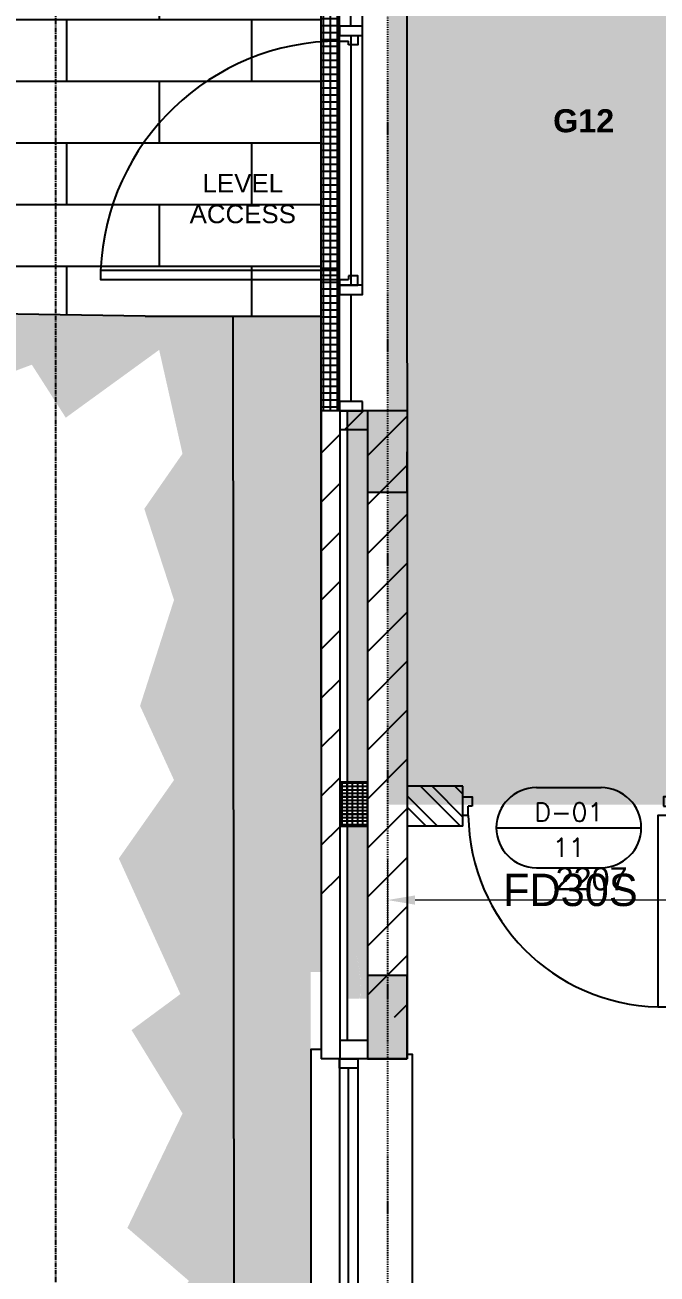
# Model space of a CAD drawing. Header units: inches. Extents: x -48459 to 205009, y 10398 to 54474.
# Drawn here: x 7274 to 10690, y 17215 to 23970 of the extents above; entities that cross this region are included whole.
import ezdxf
from ezdxf.enums import TextEntityAlignment as Align

# ---------------------------------------------------------------- set-up
doc = ezdxf.new("R2010")
doc.units = ezdxf.units.IN
doc.header["$MEASUREMENT"] = 0
doc.linetypes.add('CENTERX2', pattern=[4, 2.5, -0.5, 0.5, -0.5])
doc.linetypes.add('DASHDOT2', pattern=[0.5, 0.25, -0.125, 0, -0.125])
for name, color, linetype in [('AR-DOOR', 8, 'Continuous'), ('AR-ELEV-5', 8, 'Continuous'), ('AR-GRID-LINE', 8, 'DASHDOT2'), ('AR-Hat', 8, 'Continuous'), ('AR-HATCH', 8, 'Continuous'), ('AR-INSULATION', 8, 'Continuous'), ('AR-RAINWATER', 8, 'Continuous'), ('AR-ROOM-TEXT', 8, 'Continuous'), ('AR-SECTION-LINE', 5, 'Continuous'), ('AR-Symb', 4, 'Continuous'), ('AR-WALL-EXT', 4, 'Continuous'), ('AR-WIND-FRAM', 4, 'Continuous'), ('AR-WIND-SILL', 8, 'Continuous'), ('ARQ-Pavment HATCH', 9, 'Continuous')]:
    doc.layers.add(name, color=color, linetype=linetype)
doc.layers.add('AR-GRAVEL', color=252, linetype='Continuous', true_color=0x696969)
doc.layers.add('AR-POPUP-DIMS', color=1, linetype='Continuous', true_color=0xff0000)
doc.layers.add('FD30', color=1, linetype='Continuous', lineweight=5)
doc.styles.add('GILLS', font='GIL_____.TTF')
doc.styles.add('MS_1.100_5.0mm', font='arial.ttf', dxfattribs={"height": 500})
doc.styles.add('MS_1.50_2.5mm', font='arial.ttf', dxfattribs={"height": 125})
doc.styles.add('roman S', font='romans.shx')
doc.dimstyles.new('MS_1.50_2.5mm', dxfattribs={"dimtxt": 125, "dimasz": 150, "dimexe": 150, "dimexo": 100, "dimgap": 50, "dimtad": 1, "dimtoh": 1, "dimdec": 0, "dimdsep": 46, "dimtxsty": 'MS_1.50_2.5mm', "dimcen": 150, "dimclre": 256, "dimclrt": 4, "dimadec": 0, "dimazin": 0, "dimtfac": 1, "dimtdec": 0, "dimtix": 1, "dimtmove": 2, "dimatfit": 2, "dimfxl": 1, "dimlwd": 18, "dimlwe": 18, "dimarcsym": 0})

# ---------------------------------------------------------------- blocks, each defined once
blk = doc.blocks.new('Door1135')
for p, q in [((30, 100), (30, 50)), ((1105, 100), (1105, 50)), ((50, 50), (30, 50)), ((1085, 50), (1105, 50))]:
    blk.add_line(p, q)
blk.add_lwpolyline([(30, 100), (80, 100), (80.00000000000006, 1135), (30.00000000000006, 1135)], close=True)
for points in [[(30, 100), (0, 100), (0, 0), (50, 0), (50, 50)], [(1105, 100), (1135, 100), (1135, 0), (1085, 0), (1085, 50)]]:
    blk.add_lwpolyline(points)
blk.add_arc((55.83812895891367, 86.02326780955218), 1049.254964576845, 0.7632381806652232, 88.68049648474195)
blk = doc.blocks.new('door tag')
at = {"linetype": 'Continuous'}
for p, q in [((4.000000000000003, 4.330127018922191), (11, 4.330127018922191)), ((-0.3301270189221883, 0), (15.33012701892219, 0)), ((4.000000000000003, -4.330127018922191), (11, -4.330127018922191))]:
    blk.add_line(p, q, dxfattribs=at)
for centre, start, end in [((4.000000000000003, 0), 90, 270), ((11, 0), 270, 90)]:
    blk.add_arc(centre, 4.330127018922191, start, end, dxfattribs=at)
at = {"style": 'roman S'}
for tag, p in [('D-000', (7.500000000000003, 0.6866556023969324)), ('0000', (7.500000000000002, -3.146426747263858))]:
    blk.add_attdef(tag, text='', height=2, dxfattribs=at).set_placement(p, align=Align.CENTER)
blk = doc.blocks.new('1350 DOOR')
for p, q in [((30, 100), (30, 50)), ((1320, 100), (1320, 50)), ((50, 50), (30, 50)), ((1300, 50), (1320, 50))]:
    blk.add_line(p, q)
blk.add_lwpolyline([(30, 100), (80, 100), (80.00000000000006, 1390), (30.00000000000005, 1390)], close=True)
for points in [[(30, 100), (0, 100), (0, 0), (50, 0), (50, 50)], [(1320, 100), (1350, 100), (1350, 0), (1300, 0), (1300, 50)]]:
    blk.add_lwpolyline(points)
blk.add_arc((28.26415018981969, 99.30042343827614), 1291.736039248032, 0.03103016806414968, 87.70460928167319)
blk = doc.blocks.new('*D399')
at = {"layer": 'AR-POPUP-DIMS', "lineweight": 18, "transparency": 16777216}
for p, q in [((9232.467706482747, 19460.86866496773), (9232.467706482747, 19087.5510719493)), ((11439.59110215027, 19460.86866496773), (11439.59110215027, 19087.5510719493))]:
    blk.add_line(p, q, dxfattribs=at)
at = {"layer": 'AR-POPUP-DIMS', "color": 0, "lineweight": 18, "transparency": 16777216}
blk.add_line((11289.59110215027, 19237.5510719493), (9382.467706482747, 19237.5510719493), dxfattribs=at)
at = {"layer": 'AR-POPUP-DIMS', "color": 0, "transparency": 16777216}
for points in [[(9382.467706482747, 19262.5510719493), (9382.467706482747, 19212.5510719493), (9232.467706482747, 19237.5510719493)], [(11289.59110215027, 19262.5510719493), (11289.59110215027, 19212.5510719493), (11439.59110215027, 19237.5510719493)]]:
    blk.add_solid(points, dxfattribs=at)
at = {"layer": 'Defpoints', "color": 0, "transparency": 16777216}
for p in [(9232.467706482747, 19560.86866496773), (11439.59110215027, 19560.86866496773), (9232.467706482747, 19237.5510719493)]:
    blk.add_point(p, dxfattribs=at)
at = {"layer": 'AR-POPUP-DIMS', "color": 4, "transparency": 16777216, "insert": (10336.02940431651, 19351.37269541451), "char_height": 125, "attachment_point": 5, "style": 'MS_1.50_2.5mm'}
blk.add_mtext('2207', dxfattribs=at)

msp = doc.modelspace()

# ---------------------------------------------------------------- hatches: boundary and pattern name
at = {"layer": 'AR-GRAVEL', "transparency": 33554559}
h = msp.add_hatch(dxfattribs=at)
h.set_pattern_fill('DOTS', color=8, scale=400)
h.set_pattern_definition([(0, (0, 32667.43546584621), (12.5, 25), [0, -25])])
edge = h.paths.add_edge_path()
edge.add_line((15856.40689929176, 18763.80440922348), (15899.31151916982, 18763.80440922349))
edge.add_arc((15899.31151916982, 18767.00440922347), 3.199999999982538, 270, 360)
edge.add_line((15902.5115191698, 18767.00440922347), (15902.5115191698, 17230.77803804827))
edge.add_arc((15899.31151916981, 17230.77803804827), 3.199999999984357, 3.256887993834562e-11, 89.99999999996743)
edge.add_line((15899.31151916982, 17233.97803804826), (15804.49549489137, 17233.97803804828))
edge.add_line((15804.49549489137, 17233.97803804828), (15804.49516572974, 16448.89122363587))
edge.add_line((15804.49516572974, 16448.89122363587), (15854.49420918863, 16448.89122363587))
edge.add_line((15854.49420918863, 16448.89122363587), (15854.49420918863, 15148.89122363587))
edge.add_line((15854.49420918863, 15148.89122363587), (15805.62329246185, 15148.89122363587))
edge.add_line((15805.62329246185, 15148.89122363587), (15806.24541144843, 14167.43508685939))
edge.add_line((15806.24541144843, 14167.43508685939), (15019.12623682887, 14167.43508685938))
edge.add_line((15019.12623682887, 14167.43508685938), (9660.521209257648, 14167.43508685934))
edge.add_line((9660.521209257648, 14167.43508685934), (8875.495162140654, 14167.65890004976))
edge.add_line((8875.495162140654, 14167.65890004976), (8874.514996840377, 14467.48814801358))
edge.add_line((8874.514996840377, 14467.48814801358), (8474.474003499563, 14467.04416422938))
edge.add_line((8474.474003499563, 14467.04416422938), (8474.474003499563, 13767.43508685932))
edge.add_line((8474.474003499563, 13767.43508685932), (16254.50091056412, 13767.43508685933))
edge.add_line((16254.50091056412, 13767.43508685933), (16254.59430588027, 32667.43774099115))
edge.add_line((16254.59430588027, 32667.43774099115), (15804.50196564336, 32667.43546584796))
edge.add_line((15804.50196564336, 32667.43546584796), (15804.50170255291, 32039.93571081694))
edge.add_line((15804.50170255291, 32039.93571081694), (15803.79362779124, 32039.92297894672))
edge.add_line((15803.79362779124, 32039.92297894672), (15803.79362779124, 31339.92297894672))
edge.add_line((15803.79362779124, 31339.92297894672), (15804.50140906543, 31339.93571081694))
edge.add_line((15804.50140906543, 31339.93571081694), (15804.50040596708, 28947.43546585034))
edge.add_line((15804.50040596708, 28947.43546585034), (15854.13808950978, 28947.43546585034))
edge.add_line((15854.13808950978, 28947.43546585034), (15854.13808950978, 28862.34865143795))
edge.add_line((15854.13808950978, 28862.34865143795), (15899.31151916981, 28862.34865143796))
edge.add_arc((15899.31151916981, 28865.54865143794), 3.199999999980719, 270.0000000000326, 360.0000000000163)
edge.add_line((15902.5115191698, 28865.54865143794), (15902.5115191698, 27329.32228026274))
edge.add_arc((15899.31151916981, 27329.32228026274), 3.199999999987995, 3.25688799383086e-11, 89.9999999999023)
edge.add_line((15899.31151916982, 27332.52228026272), (15854.13808950978, 27332.52228026274))
edge.add_line((15854.13808950978, 27332.52228026274), (15854.13808950978, 27247.43546585034))
edge.add_line((15854.13808950978, 27247.43546585034), (15804.4996932118, 27247.43546585034))
edge.add_line((15804.4996932118, 27247.43546585034), (15804.49900770892, 25612.43546585005))
edge.add_line((15804.49900770892, 25612.43546585005), (15854.49679007778, 25612.43546585005))
edge.add_line((15854.49679007778, 25612.43546585005), (15854.49679007778, 25527.34865143766))
edge.add_line((15854.49679007778, 25527.34865143766), (15899.56852835529, 25527.34865143767))
edge.add_arc((15899.56852835527, 25530.54865143766), 3.199999999992542, 270.000000000228, 359.9999999998371)
edge.add_line((15902.76852835527, 25530.54865143765), (15902.76852835527, 23994.32228026245))
edge.add_arc((15899.56852835528, 23994.32228026245), 3.199999999986176, 0, 89.99999999993486)
edge.add_line((15899.56852835529, 23997.52228026243), (15854.49679007778, 23997.52228026245))
edge.add_line((15854.49679007778, 23997.52228026245), (15854.49679007778, 23912.43546585005))
edge.add_line((15854.49679007778, 23912.43546585005), (15804.49829495363, 23912.43546585005))
edge.add_line((15804.49829495363, 23912.43546585005), (15804.49760632486, 22269.9798765583))
edge.add_line((15804.49760632486, 22269.9798765583), (15854.47876786217, 22269.9798765583))
edge.add_line((15854.47876786217, 22269.9798765583), (15854.47876786217, 22184.89306214596))
edge.add_line((15854.47876786217, 22184.89306214596), (15899.2397847477, 22184.89306214597))
edge.add_arc((15899.2397847477, 22188.09306214596), 3.199999999982538, 270, 360)
edge.add_line((15902.43978474768, 22188.09306214596), (15902.43978474768, 20651.86669097075))
edge.add_arc((15899.23978474769, 20651.86669097075), 3.199999999986176, 0, 89.99999999993486)
edge.add_line((15899.2397847477, 20655.06669097074), (15854.47876786216, 20655.06669097075))
edge.add_line((15854.47876786216, 20655.06669097075), (15854.47876786216, 20569.9798765583))
edge.add_line((15854.47876786216, 20569.9798765583), (15804.49689356958, 20569.9798765583))
edge.add_line((15804.49689356958, 20569.9798765583), (15804.49617197249, 18848.89122363867))
edge.add_line((15804.49617197249, 18848.89122363867), (15856.40689929176, 18848.89122363867))
edge.add_line((15856.40689929176, 18848.89122363867), (15856.40689929176, 18763.80440922348))
at = {"layer": 'AR-Hat', "transparency": 33554687}
h = msp.add_hatch(dxfattribs=at)
h.set_pattern_fill('AR-BRSTD', color=8, scale=125)
h.set_pattern_definition([(0, (0, 32667.43546584621), (0, 333.375), []), (90, (0, 32667.43546584621), (-500, 333.3750000000001), [333.375, -333.375])])
h.paths.add_polyline_path([(8875.005076843641, 25977.43546584633), (1192.487450676213, 25977.43546584621), (1192.487450676213, 25762.43546584598), (1134.987450676213, 25762.43546584598), (1134.987450676213, 24627.43546584592), (1195.31344891373, 24627.43546584592), (1193.298575010608, 23977.43552191058), (1085.178254023517, 23977.43552191058), (1085.655267598142, 22842.39680710069), (1193.298575010608, 22842.42016325267), (1192.338583655357, 22493.72515831646), (2143.385951607992, 22495.03802892711), (7922.701835220607, 22394.59476534138), (8872.701835220592, 22394.59476534138)])
at = {"layer": 'AR-Hat', "true_color": 0xb8ffb8, "transparency": 33554687}
h = msp.add_hatch(dxfattribs=at)
h.set_pattern_fill('AR-SAND', color=71, scale=100)
h.set_pattern_definition([(37.50000000000001, (0, 32667.43546584621), (-6.299335810960816, 192.6823769013159), [0, -152, 0, -170, 0, -162.5]), (7.499999999999999, (0, 32667.43546584621), (176.9776705267727, 282.214606522974), [0, -82, 0, -137, 0, -52.5]), (327.5, (-123, 32667.43546584621), (311.4141861751495, 0.5659053536964942), [0, -50, 0, -180, 0, -235]), (317.5, (-123, 32667.43546584621), (300.6126604572294, 87.76755649342493), [0, -25, 0, -118, 0, -135])])
h.paths.add_polyline_path([(8818.6075331545, 18848.97727845726), (8873.833184217383, 18848.97728080245), (8872.701835220585, 22394.59476534138), (7922.701835220556, 22394.59476534138), (6428.668659173447, 22420.55870053281), (6943.80315712747, 21995.28912609466), (7310.845897260129, 22132.81806777394), (7494.364845274024, 21846.29983781325), (7999.048007443555, 22213.04368229094), (8125.217586959254, 21651.46756897192), (7918.756953904413, 21353.48899240885), (8079.339060982231, 20860.67814700445), (7895.817690915901, 20287.64168708306), (8079.339060982231, 19886.51680279826), (7781.116531868007, 19462.46963115828), (8113.749166491449, 18728.9835363531), (7849.936742885977, 18534.15126751177), (8125.55425231206, 18083.26498119719), (7827.331723197371, 17464.38554071612), (8159.964357821278, 17177.86731075519), (7861.741828706588, 16742.35979251307), (8125.55425231206, 16203.70596654899), (7781.453197220348, 15665.05214058491), (7896.151934215806, 14977.40902633942), (7276.770035050817, 15183.70164178312), (6990.018348456833, 14851.34043126251), (6221.525184734732, 15137.8586612232), (5797.133076104343, 14954.48673898447), (5384.211809994194, 15218.08427574043), (4948.351280896, 14954.48673898447), (4753.359068308964, 15229.5446223428), (4397.787170696545, 14908.64375842456), (3824.28621956148, 15137.8586612232), (3204.901898343589, 14897.18341182242), (2918.152633802507, 15069.09498745878), (2551.109893669847, 14954.48673898447), (2321.709997626494, 15137.8586612232), (1725.267361450016, 15023.2520068991), (1507.335885874469, 15378.53391062422), (1851.436940965716, 15550.44548626081), (1610.566202401656, 16031.79598506284), (2000.548205523293, 16432.92086934764), (1656.447150431581, 16822.58540703007), (2034.958311032511, 17269.55327187479), (1587.626939413145, 17785.28640463413), (2172.598733068917, 18450.00882567489), (1678.226250082262, 19107.38540207199), (1953.50951620844, 19451.20695919497), (1758.517303621404, 19806.48886292009), (2102.618358713116, 20115.92938023573), (1815.866672119133, 20826.49318768596), (2217.319517761011, 21296.38333988562), (1701.167935123674, 21571.44122324395), (1850.276777628351, 21754.81314548291), (1460.297196559615, 22495.03009731558), (1193.388474340762, 22494.9610390763), (1199.42709472272, 14676.42536973501), (8759.03303923284, 14682.2640065932), (8759.03303923284, 15444.09712410337), (8818.6075331545, 15444.09712410337)])
at = {"layer": 'AR-Hat', "transparency": 33554687}
h = msp.add_hatch(dxfattribs=at)
h.set_pattern_fill('ANSI31', color=256, scale=1500)
h.set_pattern_definition([(45, (0, 32667.43546584621), (-132.5825214724777, 132.5825214724777), [])])
h.paths.add_polyline_path([(9339.961196279659, 21883.02107545233), (9232.467706482747, 21883.02107545233), (9232.467706482747, 18603.97587000245), (9339.972270940592, 18603.97587000245)])
h.paths.add_polyline_path([(9125.163853304852, 21883.02084388992), (9097.812740863257, 21883.02107545233), (8975.014452777306, 21883.02107545233), (8975.203255460474, 21783.00674132075), (9125.16605850427, 21783.01117348545)])
edge = h.paths.add_edge_path()
edge.add_line((8975.014452777306, 20157.51984631468), (8972.812740863257, 21883.01182915608))
edge.add_line((8972.812740863257, 21883.01182915608), (8875.009494165672, 21883.03032174858))
edge.add_line((8875.009494165672, 21883.03032174858), (8875.010121133317, 19331.4977706799))
edge.add_arc((7179.197679377578, 18249.16287081394), 2011.772520212319, 26.79133533007888, 32.547637072046314, ccw=False)
edge.add_line((8975.014452777306, 19155.95435150705), (8975.014452777306, 20157.51984631468))
h.paths.add_polyline_path([(9125.008179090837, 18603.97587000245), (9232.467706482747, 18603.97587000245), (9232.467706482747, 21883.02107545233), (9124.974300442758, 21883.02107545233)])
edge = h.paths.add_edge_path()
edge.add_line((8875.010231562732, 19132.72780270269), (8975.014452777306, 19132.72780270269))
edge.add_line((8975.014452777306, 19132.72780270269), (8975.014452777306, 19155.95435150706))
edge.add_arc((7179.197679376478, 18249.16287081332), 2011.77252021358, 26.79133533008051, 32.54763707204427)
edge.add_line((8875.010121133319, 19331.4977706799), (8875.010231562732, 19132.72780270269))
h = msp.add_hatch(color=254, dxfattribs=at)
h.dxf.hatch_style = 1
h.paths.add_polyline_path([(9340.281997169266, 21883.02107545233), (9125.281997169266, 21883.02107545233), (9125.281997169266, 21443.02107545233), (9340.281997169266, 21443.02107545233)])
h = msp.add_hatch(dxfattribs=at)
h.set_pattern_fill('ANSI32', color=256, scale=350, angle=270)
h.set_pattern_definition([(315, (0, 32667.43546584621), (92.80776503073439, 92.80776503073436), []), (315, (-1.136567321901889e-14, 32605.56362259621), (92.80776503073439, 92.80776503073436), [])])
h.paths.add_polyline_path([(9339.965435607568, 19637.48758416576), (9639.867915615217, 19637.43918007822), (9639.867915615217, 19852.60853536648), (9339.963678814986, 19852.99847144114)])
h = msp.add_hatch(color=254, dxfattribs=at)
h.dxf.hatch_style = 1
h.paths.add_polyline_path([(9340.092445416316, 18829.03649685814), (9125.092445416316, 18829.03649685814), (9125.092445416316, 18379.03649685814), (9340.092445416316, 18379.03649685814)])
at = {"layer": 'AR-HATCH', "transparency": 33554559}
h = msp.add_hatch(dxfattribs=at)
h.set_pattern_fill('ANSI36', color=8, scale=300)
h.set_pattern_definition([(45, (0, 32667.43546584621), (19.88737822087165, 72.92038680986272), [93.75, -18.75, 0, -18.75])])
h.paths.add_polyline_path([(15439.61225230423, 32302.4354658479), (11339.99163377896, 32302.4354658479), (11339.99163377893, 36817.43625986573), (9137.061563509735, 36817.43569589153), (9137.061563509771, 32305.2178895869), (3734.991633784142, 32302.3839727489), (3734.991633784186, 29937.43227550833), (9239.98045611818, 29937.60790045713), (9240.093555593485, 19753.02657514874), (11240.0318474052, 19752.46149952902), (11240.03184739967, 29257.40477646224), (12339.54848314516, 29257.40477646224), (12339.54848314516, 29772.05118652283), (15440.38024728103, 29761.29144202693)])
h = msp.add_hatch(dxfattribs=at)
h.set_pattern_fill('INSUL', color=254, scale=75)
h.set_pattern_definition([(0, (0, 32667.43546584621), (0, 28.125), []), (0, (0, 32676.81046584621), (0, 28.125), [9.375, -9.375]), (0, (0, 32686.18546584621), (0, 28.125), [9.375, -9.375])])
edge = h.paths.add_edge_path()
edge.add_line((9015.008698075548, 19071.9791180457), (9015.952432547649, 18703.97717348841))
edge.add_line((9015.952432547649, 18703.97717348841), (9084.07009235658, 18703.97934663733))
edge.add_arc((8414.139564435325, 18768.73568479334), 673.0529663943444, 354.4788697159877, 386.7789214776477)
edge = h.paths.add_edge_path()
edge.add_line((9015.074203110173, 19874.75691858024), (9125.002340031173, 19874.75691858024))
edge.add_line((9125.002340031173, 19874.75691858024), (9125.002340031171, 19637.48445299509))
edge.add_line((9125.002340031171, 19637.48445299509), (9015.054842159903, 19637.48445299509))
edge.add_line((9015.054842159903, 19637.48445299509), (9015.008698075548, 19071.9791180457))
edge.add_arc((8421.336223779694, 18771.76351030648), 665.2641714888807, -5.848052461915074, 26.825373137256577, ccw=False)
edge.add_line((9083.138098204032, 18703.97931690404), (9125.017718296473, 18703.98065298417))
edge.add_line((9125.017718296473, 18703.98065298417), (9125.273087592663, 21888.00730569332))
edge.add_line((9125.273087592663, 21888.00730569332), (9015.273087640404, 21888.00405463301))
edge.add_line((9015.273087640404, 21888.00405463301), (9015.074203110173, 19874.75691858024))
at = {"layer": 'AR-INSULATION', "true_color": 0xff4242, "transparency": 33554559}
h = msp.add_hatch(dxfattribs=at)
h.set_pattern_fill('INSUL', color=20, scale=75, angle=90)
h.set_pattern_definition([(90, (8875.002340031288, 16022.49281921095), (-28.125, 1.722159561300965e-15), []), (90, (8865.627340031288, 16022.49281921095), (-28.125, 1.722159561300965e-15), [9.375, -9.375]), (90, (8856.252340031288, 16022.49281921095), (-28.125, 1.722159561300965e-15), [9.375, -9.375])])
h.paths.add_polyline_path([(8975.002340031288, 19874.75691858024), (8975.002340031288, 19637.48445299509), (9125.002340031171, 19637.48445299509), (9125.002340031171, 19874.75691858024)])
at = {"layer": 'AR-RAINWATER'}
h = msp.add_hatch(dxfattribs=at)
h.set_pattern_fill('NET', color=256, scale=300, angle=180)
h.set_pattern_definition([(180, (0, 32667.43546584621), (-4.592425496802574e-15, -37.5), []), (270, (0, 32667.43546584621), (37.5, -6.888638245203862e-15), [])])
h.paths.add_polyline_path([(8975.032631130494, 24593.01361021762), (8875.032631130494, 24593.01361021763), (8874.99783998144, 21883.02107545233), (8974.997839981372, 21883.02107545233)])

# ---------------------------------------------------------------- linework, layer by layer
at = {"color": 8}
for points in [[(8972.829480885366, 23913.02107545233), (8972.411543557138, 24593.01712462566)], [(9097.812743103086, 23913.02107545233), (9097.355125164651, 24593.01712462566)], [(8973.092308165766, 21883.02107545233), (8972.829480877452, 22563.02107545233)]]:
    msp.add_lwpolyline(points, dxfattribs=at)
at = {"layer": 'AR-ELEV-5'}
for p, q in [((8872.278303881947, 24593.0154282225), (8872.701835220738, 20157.53834509768)), ((9340.515340479848, 20157.53834509768), (9339.915513224158, 24593.02684617277)), ((9097.812740863257, 22563.02107545233), (9097.812740863255, 23913.02107545233))]:
    msp.add_line(p, q, dxfattribs=at)
at = {"layer": 'AR-GRID-LINE', "ltscale": 25}
msp.add_line((9232.47283740459, 36497.67970261197), (9232.648585376839, 13074.27919919626), dxfattribs=at)
at = {"layer": 'AR-Hat'}
msp.add_line((9339.963678814986, 19852.99847144114), (9339.965435607566, 19637.48758416576), dxfattribs=at)
for points in [[(9340.157258235697, 21443.02107545233), (9340.281997169266, 21883.02107545233), (9125.281997169266, 21883.02107545233), (9125.157258235697, 21443.02107545233)], [(9340.092445416316, 18379.03649685814), (9340.092445416316, 18829.03649685814), (9125.092445416316, 18829.03649685814), (9125.092445416316, 18379.03649685814)]]:
    msp.add_lwpolyline(points, close=True, dxfattribs=at)
at = {"layer": 'AR-HATCH'}
for points in [[(9015.20319060936, 21888.01458032209), (9015.014217290307, 18479.03777041234)], [(9124.977255821103, 20057.54277844907), (9125.014217234328, 18479.04127972816)]]:
    msp.add_lwpolyline(points, dxfattribs=at)
at = {"layer": 'AR-INSULATION', "color": 20, "true_color": 0xff4242}
msp.add_lwpolyline([(9125.002340031171, 19637.48445299509), (9125.002340031171, 19874.75691858024), (8975.002340031288, 19874.75691858024), (8975.002340031288, 19637.48445299509)], close=True, dxfattribs=at)
at = {"layer": 'AR-RAINWATER'}
msp.add_line((8972.829480885368, 22563.02107545233), (8972.829480885366, 23913.02107545233), dxfattribs=at)
at = {"layer": 'AR-RAINWATER', "color": 7}
msp.add_line((9035.312740863255, 23913.02107545233), (9035.312740863257, 22563.02107545233), dxfattribs=at)
at = {"layer": 'AR-RAINWATER'}
msp.add_lwpolyline([(8975.204004530256, 21783.02107545233), (9125.16530943449, 21782.99683935388)], dxfattribs=at)
at = {"layer": 'AR-SECTION-LINE', "linetype": 'CENTERX2', "ltscale": 10}
msp.add_lwpolyline([(7438.799411186017, 35117.17956535774), (7438.799411186017, 11024.87138055847)], dxfattribs=at)
at = {"layer": 'AR-WALL-EXT'}
for p, q in [((8875.199045918616, 21883.02107545233), (8875.01052531821, 18379.03649685813)), ((9340.057467368168, 21883.02107545233), (8875.166305735247, 21883.02107545233)), ((9340.150748032609, 21883.02107545233), (9339.963678814986, 19852.99847144114)), ((9639.867915615217, 19852.65693945403), (9339.963678814986, 19852.99847144114)), ((9639.867915615217, 19637.48758416576), (9639.867915615217, 19852.65693945403)), ((9639.867915615217, 19637.48758416576), (9339.965435607566, 19637.48758416576)), ((9339.965435607566, 19637.48758416576), (9339.972270940592, 18379.03649685813)), ((9340.036389874975, 18379.03649685814), (8875.020095980888, 18379.03649685814))]:
    msp.add_line(p, q, dxfattribs=at)
at = {"layer": 'AR-WIND-FRAM'}
for points in [[(9097.812740863255, 23963.02107545233), (8972.812740863255, 23963.02107545233), (8972.812740863255, 23913.02107545233), (9097.812740863255, 23913.02107545233)], [(9097.812740863257, 22563.02107545233), (8972.812740863257, 22563.02107545233), (8972.812740863257, 22513.02107545233), (9097.812740863257, 22513.02107545233)], [(9098.002292616207, 21933.02107545233), (8973.002292616207, 21933.02107545233), (8973.002292616207, 21883.02107545233), (9098.002292616207, 21883.02107545233)], [(8972.812740863257, 18329.03649685813), (8972.812740863257, 18379.03649685813), (9072.812740863257, 18379.03649685813), (9072.812740863257, 18329.03649685813)]]:
    msp.add_lwpolyline(points, close=True, dxfattribs=at)
at = {"layer": 'AR-WIND-SILL'}
for p, q in [((9035.312740863255, 23963.02107545233), (9034.887045237172, 24543.01712462566)), ((9035.312740863257, 22513.02107545233), (9035.502292616207, 21933.02107545233)), ((8975.204004530256, 21883.00257666933), (8975.014452777306, 18379.03649685813)), ((9125.163852742442, 21883.00257666933), (9125.059051621032, 18479.04128115851)), ((8975.011262490281, 18479.03649420323), (9125.011262413946, 18479.04127963389)), ((8972.812740863257, 18379.03649685813), (8972.812740863257, 15719.0364964686)), ((9072.812740863257, 18379.03649685813), (9072.812740863257, 15719.0364964686)), ((9022.812740863257, 15719.0364964686), (9022.812740863257, 18329.03649685813))]:
    msp.add_line(p, q, dxfattribs=at)
for points in [[(8875.010506614488, 18429.03649925333), (8875.010506614488, 18429.03649925333), (8818.6075331545, 18429.03649685814), (8818.6075331545, 15619.03649685814), (8868.6075331545, 15619.03649685814)], [(9340.51534047963, 18404.03649685814), (9365.51534047963, 18404.03649685814), (9365.51534047963, 15644.0364964658), (9343.607533154558, 15644.0364964658)]]:
    msp.add_lwpolyline(points, dxfattribs=at)
at = {"layer": 'ARQ-Pavment HATCH'}
for p, q in [((7922.701835220607, 22394.59476534138), (2143.38845647307, 22495.03009731558)), ((7922.701835220607, 22394.59476534138), (8872.701835220607, 22394.59476534138)), ((8397.701835220607, 22394.59476534138), (8403.658640575932, 14681.98953434191))]:
    msp.add_line(p, q, dxfattribs=at)

# ---------------------------------------------------------------- block references
at = {"layer": 'AR-DOOR', "rotation": 180}
msp.add_blockref('Door1135', (10774.86791561522, 19795.02385772235), dxfattribs=at)
at = {"layer": 'AR-RAINWATER', "rotation": 90.00000000000001}
msp.add_blockref('1350 DOOR', (9072.829480885353, 22563.02107545233), dxfattribs=at)
at = {"layer": 'AR-Symb', "ltscale": 0.01, "xscale": 50, "yscale": 50, "zscale": 50}
msp.add_blockref('door tag', (9837.664983560284, 19628.94817168312), dxfattribs=at).add_auto_attribs({'D-000': 'D-01', '0000': '11'})

# ---------------------------------------------------------------- texts
at = {"layer": 'AR-ROOM-TEXT', "attachment_point": 1, "style": 'MS_1.100_5.0mm'}
for s, width, insert, char_height in [('\\pxqc;{\\fArial|b1|i0|c0|p34;G12}', 859.0080522266217, (9863.720190279651, 23514.78016573913), 125), ('\\pxqc;LEVEL\\PACCESS', 2693.040553946048, (7104.494256585836, 23164.91700122214), 100)]:
    msp.add_mtext_dynamic_manual_height_columns(s, width=width, gutter_width=2500, heights=[0], dxfattribs=dict(at, insert=insert, char_height=char_height))
at = {"layer": 'FD30', "color": 8, "lineweight": 9, "style": 'GILLS'}
msp.add_text('FD30S', height=174.924, dxfattribs=at).set_placement((9857.21616475873, 19205.12032977841))

# ---------------------------------------------------------------- dimensions: what is measured, and where the dimension line sits
at = {"layer": 'AR-POPUP-DIMS', "color": 1, "true_color": 0xff0000}
dim = msp.add_aligned_dim(p1=(11439.59110215027, 19560.86866496773), p2=(9232.467706482747, 19560.86866496773), distance=323.31759301842976, dimstyle='MS_1.50_2.5mm', dxfattribs=at)
dim.commit()
dim.dimension.update_dxf_attribs({"geometry": '*D399', "text_midpoint": (10336.02940431651, 19351.37269541451)})

doc.saveas('drawing.dxf')
